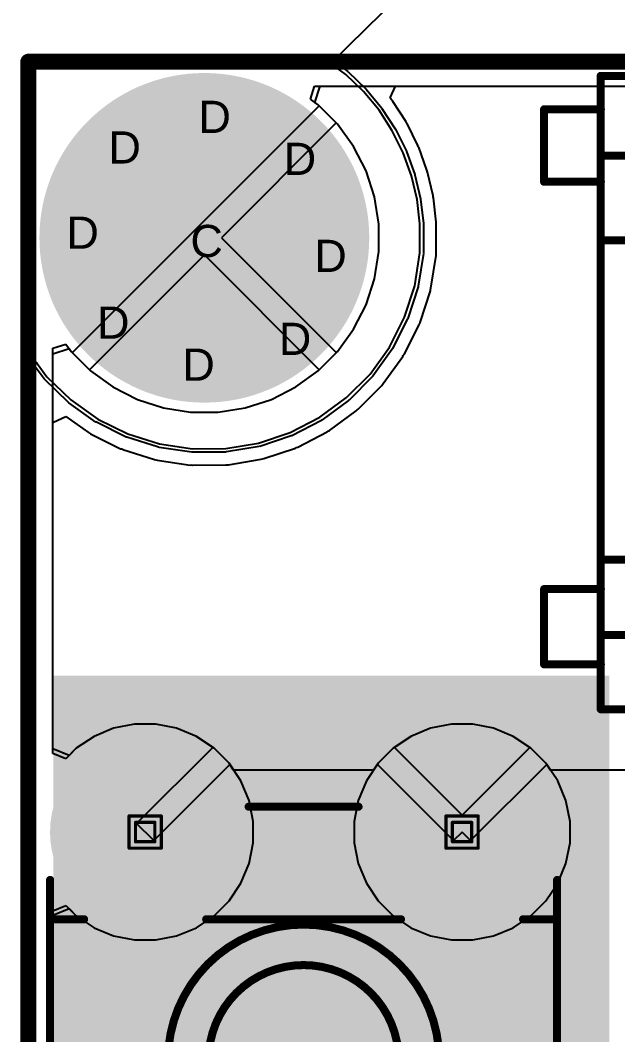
# Model space of a CAD drawing. Header units: inches. Extents: x 0 to 5401, y 0 to 5414.
# Drawn here: x -0.13 to 9.3, y 101.64 to 117.65 of the extents above; entities that cross this region are included whole.
import ezdxf

# ---------------------------------------------------------------- set-up
doc = ezdxf.new("R2010")
doc.units = ezdxf.units.IN
for name, color, linetype in [('Board Outline', 216, 'Continuous'), ('Bottom Layer', 5, 'Continuous'), ('Bottom Solder', 6, 'Continuous'), ('Drill Drawing', 1, 'Continuous'), ('Layer 1', 16, 'Continuous'), ('Layer 2', 76, 'Continuous'), ('Multi-Layer', 9, 'Continuous'), ('Pad Holes', 156, 'Continuous'), ('Top Layer', 1, 'Continuous'), ('Top Overlay', 2, 'Continuous'), ('Top Solder', 216, 'Continuous'), ('Via Holes', 16, 'Continuous')]:
    doc.layers.add(name, color=color, linetype=linetype)
doc.styles.add('Arial', font='', dxfattribs={"height": 0.2})
doc.styles.get('Arial').set_extended_font_data('Arial')

# ---------------------------------------------------------------- blocks, each defined once
blk = doc.blocks.new('T44001_181')
at = {"layer": 'Bottom Layer'}
h = blk.add_hatch(color=5, dxfattribs=at)
edge = h.paths.add_edge_path()
edge.add_arc((-2.5, 3.6), 1.45, 0, 360)
h = blk.add_hatch(color=5, dxfattribs=at)
edge = h.paths.add_edge_path()
edge.add_arc((2.5, 3.6), 1.45, 0, 360)
h = blk.add_hatch(color=5, dxfattribs=at)
edge = h.paths.add_edge_path()
edge.add_arc((-2.5, -3.6), 1.45, 0, 360)
h = blk.add_hatch(color=5, dxfattribs=at)
edge = h.paths.add_edge_path()
edge.add_arc((2.5, -3.6), 1.45, 0, 360)
at = {"layer": 'Bottom Solder'}
h = blk.add_hatch(color=6, dxfattribs=at)
edge = h.paths.add_edge_path()
edge.add_arc((-2.5, 3.6), 1.501, 0, 360)
h = blk.add_hatch(color=6, dxfattribs=at)
edge = h.paths.add_edge_path()
edge.add_arc((2.5, 3.6), 1.501, 0, 360)
h = blk.add_hatch(color=6, dxfattribs=at)
edge = h.paths.add_edge_path()
edge.add_arc((-2.5, -3.6), 1.501, 0, 360)
h = blk.add_hatch(color=6, dxfattribs=at)
edge = h.paths.add_edge_path()
edge.add_arc((2.5, -3.6), 1.501, 0, 360)
at = {"layer": 'Layer 1'}
h = blk.add_hatch(color=16, dxfattribs=at)
edge = h.paths.add_edge_path()
edge.add_arc((-2.5, 3.6), 1.45, 0, 360)
h = blk.add_hatch(color=16, dxfattribs=at)
edge = h.paths.add_edge_path()
edge.add_arc((2.5, 3.6), 1.45, 0, 360)
h = blk.add_hatch(color=16, dxfattribs=at)
edge = h.paths.add_edge_path()
edge.add_arc((-2.5, -3.6), 1.45, 0, 360)
h = blk.add_hatch(color=16, dxfattribs=at)
edge = h.paths.add_edge_path()
edge.add_arc((2.5, -3.6), 1.45, 0, 360)
at = {"layer": 'Layer 2'}
h = blk.add_hatch(color=76, dxfattribs=at)
edge = h.paths.add_edge_path()
edge.add_arc((-2.5, 3.6), 1.45, 0, 360)
h = blk.add_hatch(color=76, dxfattribs=at)
edge = h.paths.add_edge_path()
edge.add_arc((2.5, 3.6), 1.45, 0, 360)
h = blk.add_hatch(color=76, dxfattribs=at)
edge = h.paths.add_edge_path()
edge.add_arc((-2.5, -3.6), 1.45, 0, 360)
h = blk.add_hatch(color=76, dxfattribs=at)
edge = h.paths.add_edge_path()
edge.add_arc((2.5, -3.6), 1.45, 0, 360)
at = {"layer": 'Multi-Layer'}
h = blk.add_hatch(color=9, dxfattribs=at)
edge = h.paths.add_edge_path()
edge.add_arc((-2.5, 3.6), 1.45, 0, 360)
h = blk.add_hatch(color=9, dxfattribs=at)
edge = h.paths.add_edge_path()
edge.add_arc((2.5, 3.6), 1.45, 0, 360)
h = blk.add_hatch(color=9, dxfattribs=at)
edge = h.paths.add_edge_path()
edge.add_arc((-2.5, -3.6), 1.45, 0, 360)
h = blk.add_hatch(color=9, dxfattribs=at)
edge = h.paths.add_edge_path()
edge.add_arc((2.5, -3.6), 1.45, 0, 360)
at = {"layer": 'Pad Holes'}
h = blk.add_hatch(color=7, dxfattribs=at)
edge = h.paths.add_edge_path()
edge.add_arc((-2.5, 3.6), 0.95, 0, 360)
h = blk.add_hatch(color=7, dxfattribs=at)
edge = h.paths.add_edge_path()
edge.add_arc((2.5, 3.6), 0.95, 0, 360)
h = blk.add_hatch(color=7, dxfattribs=at)
edge = h.paths.add_edge_path()
edge.add_arc((-2.5, -3.6), 0.95, 0, 360)
h = blk.add_hatch(color=7, dxfattribs=at)
edge = h.paths.add_edge_path()
edge.add_arc((2.5, -3.6), 0.95, 0, 360)
at = {"layer": 'Top Layer'}
h = blk.add_hatch(color=1, dxfattribs=at)
edge = h.paths.add_edge_path()
edge.add_arc((-2.5, 3.6), 1.45, 0, 360)
h = blk.add_hatch(color=1, dxfattribs=at)
edge = h.paths.add_edge_path()
edge.add_arc((2.5, 3.6), 1.45, 0, 360)
h = blk.add_hatch(color=1, dxfattribs=at)
edge = h.paths.add_edge_path()
edge.add_arc((-2.5, -3.6), 1.45, 0, 360)
h = blk.add_hatch(color=1, dxfattribs=at)
edge = h.paths.add_edge_path()
edge.add_arc((2.5, -3.6), 1.45, 0, 360)
at = {"layer": 'Top Solder'}
h = blk.add_hatch(color=216, dxfattribs=at)
edge = h.paths.add_edge_path()
edge.add_arc((-2.5, 3.6), 1.501, 0, 360)
h = blk.add_hatch(color=216, dxfattribs=at)
edge = h.paths.add_edge_path()
edge.add_arc((2.5, 3.6), 1.501, 0, 360)
h = blk.add_hatch(color=216, dxfattribs=at)
edge = h.paths.add_edge_path()
edge.add_arc((-2.5, -3.6), 1.501, 0, 360)
h = blk.add_hatch(color=216, dxfattribs=at)
edge = h.paths.add_edge_path()
edge.add_arc((2.5, -3.6), 1.501, 0, 360)
at = {"layer": 'Top Overlay'}
for points in [[(0.867, 4, 0.127, 0.127, 0), (-0.867, 4, 0.127, 0.127, 0)], [(-4, 2.844, 0.127, 0.127, 0), (-4, -2.844, 0.127, 0.127, 0)], [(4, 2.844, 0.127, 0.127, 0), (4, -2.844, 0.127, 0.127, 0)], [(-3.461, 2.222, 0.127, 0.127, 0), (-4, 2.222, 0.127, 0.127, 0)], [(1.539, 2.222, 0.127, 0.127, 0), (-1.539, 2.222, 0.127, 0.127, 0)], [(4, 2.222, 0.127, 0.127, 0), (3.461, 2.222, 0.127, 0.127, 0)], [(-3.463, -2.223, 0.127, 0.127, 0), (-4, -2.223, 0.127, 0.127, 0)], [(1.537, -2.223, 0.127, 0.127, 0), (-1.537, -2.223, 0.127, 0.127, 0)], [(4, -2.223, 0.127, 0.127, 0), (3.463, -2.223, 0.127, 0.127, 0)], [(0.867, -4, 0.127, 0.127, 0), (-0.867, -4, 0.127, 0.127, 0)]]:
    blk.add_lwpolyline(points, format="xyseb", dxfattribs=at)
for points in [[(-0.899, 4, 0.0635, 0.0635, 1), (-0.835, 4, 0.0635, 0.0635, 1)], [(0.835, 4, 0.0635, 0.0635, 1), (0.899, 4, 0.0635, 0.0635, 1)], [(-4.032, 2.844, 0.0635, 0.0635, 1), (-3.968, 2.844, 0.0635, 0.0635, 1)], [(3.968, 2.844, 0.0635, 0.0635, 1), (4.032, 2.844, 0.0635, 0.0635, 1)], [(-4.032, 2.222, 0.0635, 0.0635, 1), (-3.968, 2.222, 0.0635, 0.0635, 1)], [(-3.492, 2.222, 0.0635, 0.0635, 1), (-3.429, 2.222, 0.0635, 0.0635, 1)], [(-1.571, 2.222, 0.0635, 0.0635, 1), (-1.508, 2.222, 0.0635, 0.0635, 1)], [(1.508, 2.222, 0.0635, 0.0635, 1), (1.571, 2.222, 0.0635, 0.0635, 1)], [(3.429, 2.222, 0.0635, 0.0635, 1), (3.492, 2.222, 0.0635, 0.0635, 1)], [(3.968, 2.222, 0.0635, 0.0635, 1), (4.032, 2.222, 0.0635, 0.0635, 1)], [(2.14, 0, 0.127, 0.127, 1), (-2.14, 0, 0.127, 0.127, 1)], [(1.5, 0, 0.127, 0.127, 1), (-1.5, 0, 0.127, 0.127, 1)], [(-2.172, 0, 0.0635, 0.0635, 1), (-2.108, 0, 0.0635, 0.0635, 1)], [(-1.532, 0, 0.0635, 0.0635, 1), (-1.468, 0, 0.0635, 0.0635, 1)], [(1.468, 0, 0.0635, 0.0635, 1), (1.532, 0, 0.0635, 0.0635, 1)], [(2.108, 0, 0.0635, 0.0635, 1), (2.172, 0, 0.0635, 0.0635, 1)], [(-4.032, -2.223, 0.0635, 0.0635, 1), (-3.968, -2.223, 0.0635, 0.0635, 1)], [(-3.495, -2.223, 0.0635, 0.0635, 1), (-3.431, -2.223, 0.0635, 0.0635, 1)], [(-1.569, -2.223, 0.0635, 0.0635, 1), (-1.505, -2.223, 0.0635, 0.0635, 1)], [(1.505, -2.223, 0.0635, 0.0635, 1), (1.569, -2.223, 0.0635, 0.0635, 1)], [(3.431, -2.223, 0.0635, 0.0635, 1), (3.495, -2.223, 0.0635, 0.0635, 1)], [(3.968, -2.223, 0.0635, 0.0635, 1), (4.032, -2.223, 0.0635, 0.0635, 1)], [(-4.032, -2.844, 0.0635, 0.0635, 1), (-3.968, -2.844, 0.0635, 0.0635, 1)], [(3.968, -2.844, 0.0635, 0.0635, 1), (4.032, -2.844, 0.0635, 0.0635, 1)], [(-0.899, -4, 0.0635, 0.0635, 1), (-0.835, -4, 0.0635, 0.0635, 1)], [(0.835, -4, 0.0635, 0.0635, 1), (0.899, -4, 0.0635, 0.0635, 1)]]:
    blk.add_lwpolyline(points, format="xyseb", close=True, dxfattribs=at)
blk = doc.blocks.new('DB128L_5_08_3P_BK_S_186')
at = {"layer": 'Top Overlay'}
for points in [[(7.327, 5.154, 0.127, 0.127, 0), (-7.733, 5.154, 0.127, 0.127, 0)], [(7.327, 5.154, 0.127, 0.127, 0), (7.327, -4.846, 0.127, 0.127, 0)], [(8.22, 4.446, 0.127, 0.127, 0), (7.325, 4.446, 0.127, 0.127, 0)], [(8.22, 4.446, 0.127, 0.127, 0), (8.22, 3.257, 0.127, 0.127, 0)], [(7.327, 3.983, 0.127, 0.127, 0), (-7.733, 3.983, 0.127, 0.127, 0)], [(8.22, 3.257, 0.127, 0.127, 0), (7.325, 3.257, 0.127, 0.127, 0)], [(7.327, 2.794, 0.127, 0.127, 0), (-7.733, 2.794, 0.127, 0.127, 0)], [(7.327, -2.249, 0.127, 0.127, 0), (-7.699, -2.249, 0.127, 0.127, 0)], [(8.22, -3.174, 0.127, 0.127, 0), (7.325, -3.174, 0.127, 0.127, 0)], [(8.22, -3.174, 0.127, 0.127, 0), (8.22, -4.318, 0.127, 0.127, 0)], [(7.274, -3.584, 0.127, 0.127, 0), (-7.656, -3.584, 0.127, 0.127, 0)], [(8.22, -4.318, 0.127, 0.127, 0), (7.325, -4.318, 0.127, 0.127, 0)], [(7.297, -4.846, 0.127, 0.127, 0), (-7.703, -4.846, 0.127, 0.127, 0)]]:
    blk.add_lwpolyline(points, format="xyseb", dxfattribs=at)
for points in [[(7.295, 5.154, 0.0635, 0.0635, 1), (7.359, 5.154, 0.0635, 0.0635, 1)], [(7.295, 5.154, 0.0635, 0.0635, 1), (7.359, 5.154, 0.0635, 0.0635, 1)], [(7.293, 4.446, 0.0635, 0.0635, 1), (7.357, 4.446, 0.0635, 0.0635, 1)], [(8.188, 4.446, 0.0635, 0.0635, 1), (8.252, 4.446, 0.0635, 0.0635, 1)], [(8.188, 4.446, 0.0635, 0.0635, 1), (8.252, 4.446, 0.0635, 0.0635, 1)], [(7.295, 3.983, 0.0635, 0.0635, 1), (7.359, 3.983, 0.0635, 0.0635, 1)], [(7.293, 3.257, 0.0635, 0.0635, 1), (7.357, 3.257, 0.0635, 0.0635, 1)], [(8.188, 3.257, 0.0635, 0.0635, 1), (8.252, 3.257, 0.0635, 0.0635, 1)], [(8.188, 3.257, 0.0635, 0.0635, 1), (8.252, 3.257, 0.0635, 0.0635, 1)], [(7.295, 2.794, 0.0635, 0.0635, 1), (7.359, 2.794, 0.0635, 0.0635, 1)], [(7.295, -2.249, 0.0635, 0.0635, 1), (7.359, -2.249, 0.0635, 0.0635, 1)], [(7.293, -3.174, 0.0635, 0.0635, 1), (7.357, -3.174, 0.0635, 0.0635, 1)], [(8.188, -3.174, 0.0635, 0.0635, 1), (8.252, -3.174, 0.0635, 0.0635, 1)], [(8.188, -3.174, 0.0635, 0.0635, 1), (8.252, -3.174, 0.0635, 0.0635, 1)], [(7.242, -3.584, 0.0635, 0.0635, 1), (7.306, -3.584, 0.0635, 0.0635, 1)], [(7.293, -4.318, 0.0635, 0.0635, 1), (7.357, -4.318, 0.0635, 0.0635, 1)], [(8.188, -4.318, 0.0635, 0.0635, 1), (8.252, -4.318, 0.0635, 0.0635, 1)], [(8.188, -4.318, 0.0635, 0.0635, 1), (8.252, -4.318, 0.0635, 0.0635, 1)], [(7.265, -4.846, 0.0635, 0.0635, 1), (7.329, -4.846, 0.0635, 0.0635, 1)], [(7.295, -4.846, 0.0635, 0.0635, 1), (7.359, -4.846, 0.0635, 0.0635, 1)]]:
    blk.add_lwpolyline(points, format="xyseb", close=True, dxfattribs=at)

msp = doc.modelspace()

# ---------------------------------------------------------------- hatches: boundary and pattern name
at = {"layer": 'Bottom Layer'}
h = msp.add_hatch(color=5, dxfattribs=at)
edge = h.paths.add_edge_path()
edge.add_arc((2.777, 114.22), 2.5, 0, 360)
h = msp.add_hatch(color=5, dxfattribs=at)
edge = h.paths.add_edge_path()
edge.add_arc((2.904, 116.18), 0.3, 0, 360)
h = msp.add_hatch(color=5, dxfattribs=at)
edge = h.paths.add_edge_path()
edge.add_arc((1.484, 115.697), 0.3, 0, 360)
h = msp.add_hatch(color=5, dxfattribs=at)
edge = h.paths.add_edge_path()
edge.add_arc((4.25, 115.518), 0.3, 0, 360)
h = msp.add_hatch(color=5, dxfattribs=at)
edge = h.paths.add_edge_path()
edge.add_arc((0.821, 114.352), 0.3, 0, 360)
h = msp.add_hatch(color=5, dxfattribs=at)
edge = h.paths.add_edge_path()
edge.add_arc((4.732, 113.986), 0.3, 0, 360)
h = msp.add_hatch(color=5, dxfattribs=at)
edge = h.paths.add_edge_path()
edge.add_arc((1.304, 112.931), 0.3, 0, 360)
h = msp.add_hatch(color=5, dxfattribs=at)
edge = h.paths.add_edge_path()
edge.add_arc((4.172, 112.676), 0.3, 0, 360)
h = msp.add_hatch(color=5, dxfattribs=at)
edge = h.paths.add_edge_path()
edge.add_arc((2.65, 112.269), 0.3, 0, 360)
at = {"layer": 'Bottom Solder'}
h = msp.add_hatch(color=6, dxfattribs=at)
edge = h.paths.add_edge_path()
edge.add_arc((2.777, 114.22), 2.602, 0, 360)
h = msp.add_hatch(color=6, dxfattribs=at)
edge = h.paths.add_edge_path()
edge.add_arc((2.904, 116.18), 0.402, 0, 360)
h = msp.add_hatch(color=6, dxfattribs=at)
edge = h.paths.add_edge_path()
edge.add_arc((1.484, 115.697), 0.402, 0, 360)
h = msp.add_hatch(color=6, dxfattribs=at)
edge = h.paths.add_edge_path()
edge.add_arc((4.25, 115.518), 0.402, 0, 360)
h = msp.add_hatch(color=6, dxfattribs=at)
edge = h.paths.add_edge_path()
edge.add_arc((0.821, 114.352), 0.402, 0, 360)
h = msp.add_hatch(color=6, dxfattribs=at)
edge = h.paths.add_edge_path()
edge.add_arc((4.732, 113.986), 0.402, 0, 360)
h = msp.add_hatch(color=6, dxfattribs=at)
edge = h.paths.add_edge_path()
edge.add_arc((1.304, 112.931), 0.402, 0, 360)
h = msp.add_hatch(color=6, dxfattribs=at)
edge = h.paths.add_edge_path()
edge.add_arc((4.172, 112.676), 0.402, 0, 360)
h = msp.add_hatch(color=6, dxfattribs=at)
edge = h.paths.add_edge_path()
edge.add_arc((2.65, 112.269), 0.402, 0, 360)
at = {"layer": 'Layer 1'}
h = msp.add_hatch(color=16, dxfattribs=at)
edge = h.paths.add_edge_path()
edge.add_arc((2.777, 114.22), 2.5, 0, 360)
h = msp.add_hatch(color=16, dxfattribs=at)
edge = h.paths.add_edge_path()
edge.add_arc((2.904, 116.18), 0.3, 0, 360)
h = msp.add_hatch(color=16, dxfattribs=at)
edge = h.paths.add_edge_path()
edge.add_arc((1.484, 115.697), 0.3, 0, 360)
h = msp.add_hatch(color=16, dxfattribs=at)
edge = h.paths.add_edge_path()
edge.add_arc((4.25, 115.518), 0.3, 0, 360)
h = msp.add_hatch(color=16, dxfattribs=at)
edge = h.paths.add_edge_path()
edge.add_arc((0.821, 114.352), 0.3, 0, 360)
h = msp.add_hatch(color=16, dxfattribs=at)
edge = h.paths.add_edge_path()
edge.add_arc((4.732, 113.986), 0.3, 0, 360)
h = msp.add_hatch(color=16, dxfattribs=at)
edge = h.paths.add_edge_path()
edge.add_arc((1.304, 112.931), 0.3, 0, 360)
h = msp.add_hatch(color=16, dxfattribs=at)
edge = h.paths.add_edge_path()
edge.add_arc((4.172, 112.676), 0.3, 0, 360)
h = msp.add_hatch(color=16, dxfattribs=at)
edge = h.paths.add_edge_path()
edge.add_arc((2.65, 112.269), 0.3, 0, 360)
msp.add_hatch(color=16, dxfattribs=at).paths.add_polyline_path([(0.393, 95.497), (9.169, 95.497), (9.169, 107.308), (0.393, 107.308)])
at = {"layer": 'Layer 2'}
h = msp.add_hatch(color=76, dxfattribs=at)
edge = h.paths.add_edge_path()
edge.add_arc((2.777, 114.22), 2.5, 0, 360)
h = msp.add_hatch(color=76, dxfattribs=at)
edge = h.paths.add_edge_path()
edge.add_arc((2.904, 116.18), 0.3, 0, 360)
h = msp.add_hatch(color=76, dxfattribs=at)
edge = h.paths.add_edge_path()
edge.add_arc((1.484, 115.697), 0.3, 0, 360)
h = msp.add_hatch(color=76, dxfattribs=at)
edge = h.paths.add_edge_path()
edge.add_arc((4.25, 115.518), 0.3, 0, 360)
h = msp.add_hatch(color=76, dxfattribs=at)
edge = h.paths.add_edge_path()
edge.add_arc((0.821, 114.352), 0.3, 0, 360)
h = msp.add_hatch(color=76, dxfattribs=at)
edge = h.paths.add_edge_path()
edge.add_arc((4.732, 113.986), 0.3, 0, 360)
h = msp.add_hatch(color=76, dxfattribs=at)
edge = h.paths.add_edge_path()
edge.add_arc((1.304, 112.931), 0.3, 0, 360)
h = msp.add_hatch(color=76, dxfattribs=at)
edge = h.paths.add_edge_path()
edge.add_arc((4.172, 112.676), 0.3, 0, 360)
h = msp.add_hatch(color=76, dxfattribs=at)
edge = h.paths.add_edge_path()
edge.add_arc((2.65, 112.269), 0.3, 0, 360)
at = {"layer": 'Multi-Layer'}
h = msp.add_hatch(color=9, dxfattribs=at)
edge = h.paths.add_edge_path()
edge.add_arc((2.777, 114.22), 2.5, 0, 360)
at = {"layer": 'Pad Holes'}
h = msp.add_hatch(color=7, dxfattribs=at)
edge = h.paths.add_edge_path()
edge.add_arc((2.777, 114.22), 1.55, 0, 360)
at = {"layer": 'Top Layer'}
h = msp.add_hatch(color=1, dxfattribs=at)
edge = h.paths.add_edge_path()
edge.add_arc((2.777, 114.22), 2.5, 0, 360)
h = msp.add_hatch(color=1, dxfattribs=at)
edge = h.paths.add_edge_path()
edge.add_arc((2.904, 116.18), 0.3, 0, 360)
h = msp.add_hatch(color=1, dxfattribs=at)
edge = h.paths.add_edge_path()
edge.add_arc((1.484, 115.697), 0.3, 0, 360)
h = msp.add_hatch(color=1, dxfattribs=at)
edge = h.paths.add_edge_path()
edge.add_arc((4.25, 115.518), 0.3, 0, 360)
h = msp.add_hatch(color=1, dxfattribs=at)
edge = h.paths.add_edge_path()
edge.add_arc((0.821, 114.352), 0.3, 0, 360)
h = msp.add_hatch(color=1, dxfattribs=at)
edge = h.paths.add_edge_path()
edge.add_arc((4.732, 113.986), 0.3, 0, 360)
h = msp.add_hatch(color=1, dxfattribs=at)
edge = h.paths.add_edge_path()
edge.add_arc((1.304, 112.931), 0.3, 0, 360)
h = msp.add_hatch(color=1, dxfattribs=at)
edge = h.paths.add_edge_path()
edge.add_arc((4.172, 112.676), 0.3, 0, 360)
h = msp.add_hatch(color=1, dxfattribs=at)
edge = h.paths.add_edge_path()
edge.add_arc((2.65, 112.269), 0.3, 0, 360)
at = {"layer": 'Top Solder'}
h = msp.add_hatch(color=216, dxfattribs=at)
edge = h.paths.add_edge_path()
edge.add_arc((2.777, 114.22), 2.602, 0, 360)
h = msp.add_hatch(color=216, dxfattribs=at)
edge = h.paths.add_edge_path()
edge.add_arc((2.904, 116.18), 0.402, 0, 360)
h = msp.add_hatch(color=216, dxfattribs=at)
edge = h.paths.add_edge_path()
edge.add_arc((1.484, 115.697), 0.402, 0, 360)
h = msp.add_hatch(color=216, dxfattribs=at)
edge = h.paths.add_edge_path()
edge.add_arc((4.25, 115.518), 0.402, 0, 360)
h = msp.add_hatch(color=216, dxfattribs=at)
edge = h.paths.add_edge_path()
edge.add_arc((0.821, 114.352), 0.402, 0, 360)
h = msp.add_hatch(color=216, dxfattribs=at)
edge = h.paths.add_edge_path()
edge.add_arc((4.732, 113.986), 0.402, 0, 360)
h = msp.add_hatch(color=216, dxfattribs=at)
edge = h.paths.add_edge_path()
edge.add_arc((1.304, 112.931), 0.402, 0, 360)
h = msp.add_hatch(color=216, dxfattribs=at)
edge = h.paths.add_edge_path()
edge.add_arc((4.172, 112.676), 0.402, 0, 360)
h = msp.add_hatch(color=216, dxfattribs=at)
edge = h.paths.add_edge_path()
edge.add_arc((2.65, 112.269), 0.402, 0, 360)
at = {"layer": 'Via Holes'}
h = msp.add_hatch(color=7, dxfattribs=at)
edge = h.paths.add_edge_path()
edge.add_arc((2.904, 116.18), 0.15, 0, 360)
h = msp.add_hatch(color=7, dxfattribs=at)
edge = h.paths.add_edge_path()
edge.add_arc((1.484, 115.697), 0.15, 0, 360)
h = msp.add_hatch(color=7, dxfattribs=at)
edge = h.paths.add_edge_path()
edge.add_arc((4.25, 115.518), 0.15, 0, 360)
h = msp.add_hatch(color=7, dxfattribs=at)
edge = h.paths.add_edge_path()
edge.add_arc((0.821, 114.352), 0.15, 0, 360)
h = msp.add_hatch(color=7, dxfattribs=at)
edge = h.paths.add_edge_path()
edge.add_arc((4.732, 113.986), 0.15, 0, 360)
h = msp.add_hatch(color=7, dxfattribs=at)
edge = h.paths.add_edge_path()
edge.add_arc((1.304, 112.931), 0.15, 0, 360)
h = msp.add_hatch(color=7, dxfattribs=at)
edge = h.paths.add_edge_path()
edge.add_arc((4.172, 112.676), 0.15, 0, 360)
h = msp.add_hatch(color=7, dxfattribs=at)
edge = h.paths.add_edge_path()
edge.add_arc((2.65, 112.269), 0.15, 0, 360)

# ---------------------------------------------------------------- linework, layer by layer
at = {"layer": 'Board Outline'}
for points in [[(0, 117, 0.254, 0.254, 0), (150, 117, 0.254, 0.254, 0)], [(0, 0, 0.254, 0.254, 0), (0, 117, 0.254, 0.254, 0)]]:
    msp.add_lwpolyline(points, format="xyseb", dxfattribs=at)
msp.add_lwpolyline([(-0.063, 117, 0.127, 0.127, 1), (0.064, 117, 0.127, 0.127, 1)], format="xyseb", close=True, dxfattribs=at)
msp.add_lwpolyline([(-0.063, 117, 0.127, 0.127, 1), (0.064, 117, 0.127, 0.127, 1)], format="xyseb", close=True, dxfattribs=at)
at = {"layer": 'Bottom Layer'}
for p, q in [((4.451, 116.408), (4.517, 116.612)), ((4.517, 116.612), (94.856, 116.612)), ((4.571, 116.321), (4.451, 116.408)), ((4.878, 116.014), (4.571, 116.321)), ((5.132, 115.664), (4.878, 116.014)), ((5.329, 115.278), (5.132, 115.664)), ((5.463, 114.865), (5.329, 115.278)), ((5.531, 114.437), (5.463, 114.865)), ((5.531, 114.004), (5.531, 114.437)), ((5.463, 113.575), (5.531, 114.004)), ((5.329, 113.163), (5.463, 113.575)), ((5.132, 112.777), (5.329, 113.163)), ((4.878, 112.426), (5.132, 112.777)), ((0.388, 112.477), (0.592, 112.543)), ((0.388, 106.08), (0.388, 112.477)), ((0.592, 112.543), (0.676, 112.426)), ((0.676, 112.426), (0.983, 112.12)), ((4.571, 112.12), (4.878, 112.426)), ((0.983, 112.12), (1.334, 111.865)), ((4.22, 111.865), (4.571, 112.12)), ((1.334, 111.865), (1.72, 111.668)), ((3.834, 111.668), (4.22, 111.865)), ((1.72, 111.668), (2.132, 111.534)), ((3.422, 111.534), (3.834, 111.668)), ((2.132, 111.534), (2.56, 111.466)), ((2.994, 111.466), (3.422, 111.534)), ((2.56, 111.466), (2.994, 111.466)), ((1.676, 106.542), (1.346, 106.476)), ((2.011, 106.542), (1.676, 106.542)), ((2.34, 106.476), (2.011, 106.542)), ((6.676, 106.542), (6.346, 106.476)), ((7.011, 106.542), (6.676, 106.542)), ((7.34, 106.476), (7.011, 106.542)), ((1.036, 106.348), (0.757, 106.161)), ((1.346, 106.476), (1.036, 106.348)), ((2.651, 106.348), (2.34, 106.476)), ((2.93, 106.161), (2.651, 106.348)), ((6.036, 106.348), (5.757, 106.161)), ((6.346, 106.476), (6.036, 106.348)), ((7.651, 106.348), (7.34, 106.476)), ((7.93, 106.161), (7.651, 106.348)), ((0.592, 105.996), (0.388, 106.08)), ((0.757, 106.161), (0.592, 105.996)), ((3.167, 105.924), (2.93, 106.161)), ((5.757, 106.161), (5.52, 105.924)), ((8.167, 105.924), (7.93, 106.161)), ((3.353, 105.645), (3.167, 105.924)), ((5.52, 105.924), (5.333, 105.645)), ((8.353, 105.645), (8.167, 105.924)), ((3.482, 105.335), (3.353, 105.645)), ((5.333, 105.645), (5.205, 105.335)), ((8.482, 105.335), (8.353, 105.645)), ((3.547, 105.006), (3.482, 105.335)), ((5.205, 105.335), (5.139, 105.006)), ((8.547, 105.006), (8.482, 105.335)), ((3.547, 104.67), (3.547, 105.006)), ((5.139, 105.006), (5.139, 104.67)), ((8.547, 104.67), (8.547, 105.006)), ((3.482, 104.341), (3.547, 104.67)), ((5.139, 104.67), (5.205, 104.341)), ((8.482, 104.341), (8.547, 104.67)), ((3.353, 104.031), (3.482, 104.341)), ((5.205, 104.341), (5.333, 104.031)), ((8.353, 104.031), (8.482, 104.341)), ((3.167, 103.752), (3.353, 104.031)), ((5.333, 104.031), (5.52, 103.752)), ((8.167, 103.752), (8.353, 104.031)), ((0.388, 103.596), (0.592, 103.68)), ((0.592, 103.68), (0.757, 103.514)), ((2.93, 103.514), (3.167, 103.752)), ((5.52, 103.752), (5.757, 103.514)), ((7.93, 103.514), (8.167, 103.752)), ((0.388, 98.88), (0.388, 103.596)), ((0.757, 103.514), (1.036, 103.328)), ((2.651, 103.328), (2.93, 103.514)), ((5.757, 103.514), (6.036, 103.328)), ((7.651, 103.328), (7.93, 103.514)), ((1.036, 103.328), (1.346, 103.199)), ((2.34, 103.199), (2.651, 103.328)), ((6.036, 103.328), (6.346, 103.199)), ((7.34, 103.199), (7.651, 103.328)), ((1.346, 103.199), (1.676, 103.134)), ((2.011, 103.134), (2.34, 103.199)), ((6.346, 103.199), (6.676, 103.134)), ((7.011, 103.134), (7.34, 103.199)), ((1.676, 103.134), (2.011, 103.134)), ((6.676, 103.134), (7.011, 103.134))]:
    msp.add_line(p, q, dxfattribs=at)
at = {"layer": 'Drill Drawing'}
for points in [[(1.589, 105.092, 0.0508, 0.0508, 0), (2.097, 105.092, 0.0508, 0.0508, 0)], [(1.589, 104.584, 0.0508, 0.0508, 0), (1.589, 105.092, 0.0508, 0.0508, 0)], [(2.097, 104.584, 0.0508, 0.0508, 0), (2.097, 105.092, 0.0508, 0.0508, 0)], [(6.589, 105.092, 0.0508, 0.0508, 0), (7.097, 105.092, 0.0508, 0.0508, 0)], [(6.589, 104.584, 0.0508, 0.0508, 0), (6.589, 105.092, 0.0508, 0.0508, 0)], [(7.097, 104.584, 0.0508, 0.0508, 0), (7.097, 105.092, 0.0508, 0.0508, 0)], [(1.691, 104.99, 0.0508, 0.0508, 0), (1.996, 104.99, 0.0508, 0.0508, 0)], [(1.691, 104.685, 0.0508, 0.0508, 0), (1.691, 104.99, 0.0508, 0.0508, 0)], [(1.996, 104.685, 0.0508, 0.0508, 0), (1.996, 104.99, 0.0508, 0.0508, 0)], [(6.691, 104.99, 0.0508, 0.0508, 0), (6.996, 104.99, 0.0508, 0.0508, 0)], [(6.691, 104.685, 0.0508, 0.0508, 0), (6.691, 104.99, 0.0508, 0.0508, 0)], [(6.996, 104.685, 0.0508, 0.0508, 0), (6.996, 104.99, 0.0508, 0.0508, 0)], [(1.589, 104.584, 0.0508, 0.0508, 0), (2.097, 104.584, 0.0508, 0.0508, 0)], [(1.691, 104.685, 0.0508, 0.0508, 0), (1.996, 104.685, 0.0508, 0.0508, 0)], [(6.589, 104.584, 0.0508, 0.0508, 0), (7.097, 104.584, 0.0508, 0.0508, 0)], [(6.691, 104.685, 0.0508, 0.0508, 0), (6.996, 104.685, 0.0508, 0.0508, 0)]]:
    msp.add_lwpolyline(points, format="xyseb", dxfattribs=at)
for points in [[(1.577, 105.092, 0.0254, 0.0254, 1), (1.602, 105.092, 0.0254, 0.0254, 1)], [(1.577, 105.092, 0.0254, 0.0254, 1), (1.602, 105.092, 0.0254, 0.0254, 1)], [(2.085, 105.092, 0.0254, 0.0254, 1), (2.11, 105.092, 0.0254, 0.0254, 1)], [(2.085, 105.092, 0.0254, 0.0254, 1), (2.11, 105.092, 0.0254, 0.0254, 1)], [(6.577, 105.092, 0.0254, 0.0254, 1), (6.602, 105.092, 0.0254, 0.0254, 1)], [(6.577, 105.092, 0.0254, 0.0254, 1), (6.602, 105.092, 0.0254, 0.0254, 1)], [(7.085, 105.092, 0.0254, 0.0254, 1), (7.11, 105.092, 0.0254, 0.0254, 1)], [(7.085, 105.092, 0.0254, 0.0254, 1), (7.11, 105.092, 0.0254, 0.0254, 1)], [(1.678, 104.99, 0.0254, 0.0254, 1), (1.704, 104.99, 0.0254, 0.0254, 1)], [(1.678, 104.99, 0.0254, 0.0254, 1), (1.704, 104.99, 0.0254, 0.0254, 1)], [(1.983, 104.99, 0.0254, 0.0254, 1), (2.009, 104.99, 0.0254, 0.0254, 1)], [(1.983, 104.99, 0.0254, 0.0254, 1), (2.009, 104.99, 0.0254, 0.0254, 1)], [(6.678, 104.99, 0.0254, 0.0254, 1), (6.704, 104.99, 0.0254, 0.0254, 1)], [(6.678, 104.99, 0.0254, 0.0254, 1), (6.704, 104.99, 0.0254, 0.0254, 1)], [(6.983, 104.99, 0.0254, 0.0254, 1), (7.009, 104.99, 0.0254, 0.0254, 1)], [(6.983, 104.99, 0.0254, 0.0254, 1), (7.009, 104.99, 0.0254, 0.0254, 1)], [(1.577, 104.584, 0.0254, 0.0254, 1), (1.602, 104.584, 0.0254, 0.0254, 1)], [(1.577, 104.584, 0.0254, 0.0254, 1), (1.602, 104.584, 0.0254, 0.0254, 1)], [(1.678, 104.685, 0.0254, 0.0254, 1), (1.704, 104.685, 0.0254, 0.0254, 1)], [(1.678, 104.685, 0.0254, 0.0254, 1), (1.704, 104.685, 0.0254, 0.0254, 1)], [(1.983, 104.685, 0.0254, 0.0254, 1), (2.009, 104.685, 0.0254, 0.0254, 1)], [(1.983, 104.685, 0.0254, 0.0254, 1), (2.009, 104.685, 0.0254, 0.0254, 1)], [(2.085, 104.584, 0.0254, 0.0254, 1), (2.11, 104.584, 0.0254, 0.0254, 1)], [(2.085, 104.584, 0.0254, 0.0254, 1), (2.11, 104.584, 0.0254, 0.0254, 1)], [(6.577, 104.584, 0.0254, 0.0254, 1), (6.602, 104.584, 0.0254, 0.0254, 1)], [(6.577, 104.584, 0.0254, 0.0254, 1), (6.602, 104.584, 0.0254, 0.0254, 1)], [(6.678, 104.685, 0.0254, 0.0254, 1), (6.704, 104.685, 0.0254, 0.0254, 1)], [(6.678, 104.685, 0.0254, 0.0254, 1), (6.704, 104.685, 0.0254, 0.0254, 1)], [(6.983, 104.685, 0.0254, 0.0254, 1), (7.009, 104.685, 0.0254, 0.0254, 1)], [(6.983, 104.685, 0.0254, 0.0254, 1), (7.009, 104.685, 0.0254, 0.0254, 1)], [(7.085, 104.584, 0.0254, 0.0254, 1), (7.11, 104.584, 0.0254, 0.0254, 1)], [(7.085, 104.584, 0.0254, 0.0254, 1), (7.11, 104.584, 0.0254, 0.0254, 1)]]:
    msp.add_lwpolyline(points, format="xyseb", close=True, dxfattribs=at)
at = {"layer": 'Layer 1'}
for p, q in [((4.521, 116.358), (4.603, 116.612)), ((4.603, 116.612), (145.397, 116.612)), ((2.642, 114.355), (4.59, 116.302)), ((4.571, 116.321), (4.521, 116.358)), ((4.59, 116.302), (4.571, 116.321)), ((4.859, 116.033), (3.046, 114.22)), ((4.878, 116.014), (4.859, 116.033)), ((5.132, 115.664), (4.878, 116.014)), ((5.329, 115.278), (5.132, 115.664)), ((5.463, 114.865), (5.329, 115.278)), ((5.531, 114.437), (5.463, 114.865)), ((5.531, 114.004), (5.531, 114.437)), ((0.695, 112.408), (2.642, 114.355)), ((3.046, 114.22), (4.859, 112.408)), ((2.777, 113.951), (0.964, 112.138)), ((4.59, 112.138), (2.777, 113.951)), ((5.463, 113.575), (5.531, 114.004)), ((5.329, 113.163), (5.463, 113.575)), ((5.132, 112.777), (5.329, 113.163)), ((4.878, 112.426), (5.132, 112.777)), ((0.388, 112.39), (0.642, 112.473)), ((0.642, 112.473), (0.676, 112.426)), ((0.388, 106.152), (0.388, 112.39)), ((0.676, 112.426), (0.695, 112.408)), ((4.859, 112.408), (4.878, 112.426)), ((0.964, 112.138), (0.983, 112.12)), ((0.983, 112.12), (1.334, 111.865)), ((4.22, 111.865), (4.571, 112.12)), ((4.571, 112.12), (4.59, 112.138)), ((1.334, 111.865), (1.72, 111.668)), ((3.834, 111.668), (4.22, 111.865)), ((1.72, 111.668), (2.132, 111.534)), ((3.422, 111.534), (3.834, 111.668)), ((2.132, 111.534), (2.56, 111.466)), ((2.994, 111.466), (3.422, 111.534)), ((2.56, 111.466), (2.994, 111.466)), ((1.676, 106.542), (1.346, 106.476)), ((2.011, 106.542), (1.676, 106.542)), ((2.34, 106.476), (2.011, 106.542)), ((6.676, 106.542), (6.346, 106.476)), ((7.011, 106.542), (6.676, 106.542)), ((7.34, 106.476), (7.011, 106.542)), ((1.036, 106.348), (0.757, 106.161)), ((1.346, 106.476), (1.036, 106.348)), ((2.651, 106.348), (2.34, 106.476)), ((2.91, 106.174), (2.651, 106.348)), ((6.036, 106.348), (5.776, 106.174)), ((6.346, 106.476), (6.036, 106.348)), ((7.651, 106.348), (7.34, 106.476)), ((7.91, 106.174), (7.651, 106.348)), ((0.642, 106.047), (0.388, 106.152)), ((0.757, 106.161), (0.642, 106.047)), ((1.709, 104.973), (2.91, 106.174)), ((5.776, 106.174), (6.843, 105.107)), ((6.843, 105.107), (7.91, 106.174)), ((3.18, 105.905), (1.978, 104.703)), ((3.239, 105.816), (3.18, 105.905)), ((5.507, 105.905), (5.448, 105.816)), ((6.709, 104.703), (5.507, 105.905)), ((8.18, 105.905), (6.978, 104.703)), ((8.239, 105.816), (8.18, 105.905)), ((5.448, 105.816), (3.239, 105.816)), ((92.939, 105.816), (8.239, 105.816)), ((1.978, 104.703), (1.709, 104.973)), ((6.843, 104.838), (6.709, 104.703)), ((6.978, 104.703), (6.843, 104.838))]:
    msp.add_line(p, q, dxfattribs=at)
at = {"layer": 'Layer 2'}
for p, q in [((4.521, 116.358), (4.603, 116.612)), ((4.603, 116.612), (94.856, 116.612)), ((4.571, 116.321), (4.521, 116.358)), ((4.878, 116.014), (4.571, 116.321)), ((5.132, 115.664), (4.878, 116.014)), ((5.329, 115.278), (5.132, 115.664)), ((5.463, 114.865), (5.329, 115.278)), ((5.531, 114.437), (5.463, 114.865)), ((5.531, 114.004), (5.531, 114.437)), ((5.463, 113.575), (5.531, 114.004)), ((5.329, 113.163), (5.463, 113.575)), ((5.132, 112.777), (5.329, 113.163)), ((4.878, 112.426), (5.132, 112.777)), ((0.388, 112.39), (0.642, 112.473)), ((0.642, 112.473), (0.676, 112.426)), ((0.388, 106.152), (0.388, 112.39)), ((0.676, 112.426), (0.983, 112.12)), ((4.571, 112.12), (4.878, 112.426)), ((0.983, 112.12), (1.334, 111.865)), ((4.22, 111.865), (4.571, 112.12)), ((1.334, 111.865), (1.72, 111.668)), ((3.834, 111.668), (4.22, 111.865)), ((1.72, 111.668), (2.132, 111.534)), ((3.422, 111.534), (3.834, 111.668)), ((2.132, 111.534), (2.56, 111.466)), ((2.994, 111.466), (3.422, 111.534)), ((2.56, 111.466), (2.994, 111.466)), ((1.676, 106.542), (1.346, 106.476)), ((2.011, 106.542), (1.676, 106.542)), ((2.34, 106.476), (2.011, 106.542)), ((6.676, 106.542), (6.346, 106.476)), ((7.011, 106.542), (6.676, 106.542)), ((7.34, 106.476), (7.011, 106.542)), ((1.036, 106.348), (0.757, 106.161)), ((1.346, 106.476), (1.036, 106.348)), ((2.651, 106.348), (2.34, 106.476)), ((2.93, 106.161), (2.651, 106.348)), ((6.036, 106.348), (5.757, 106.161)), ((6.346, 106.476), (6.036, 106.348)), ((7.651, 106.348), (7.34, 106.476)), ((7.93, 106.161), (7.651, 106.348)), ((0.642, 106.047), (0.388, 106.152)), ((0.757, 106.161), (0.642, 106.047)), ((3.167, 105.924), (2.93, 106.161)), ((5.757, 106.161), (5.52, 105.924)), ((8.167, 105.924), (7.93, 106.161)), ((3.353, 105.645), (3.167, 105.924)), ((5.52, 105.924), (5.333, 105.645)), ((8.353, 105.645), (8.167, 105.924)), ((3.482, 105.335), (3.353, 105.645)), ((5.333, 105.645), (5.205, 105.335)), ((8.482, 105.335), (8.353, 105.645)), ((3.547, 105.006), (3.482, 105.335)), ((5.205, 105.335), (5.139, 105.006)), ((8.547, 105.006), (8.482, 105.335)), ((3.547, 104.67), (3.547, 105.006)), ((5.139, 105.006), (5.139, 104.67)), ((8.547, 104.67), (8.547, 105.006)), ((3.482, 104.341), (3.547, 104.67)), ((5.139, 104.67), (5.205, 104.341)), ((8.482, 104.341), (8.547, 104.67)), ((3.353, 104.031), (3.482, 104.341)), ((5.205, 104.341), (5.333, 104.031)), ((8.353, 104.031), (8.482, 104.341)), ((3.167, 103.752), (3.353, 104.031)), ((5.333, 104.031), (5.52, 103.752)), ((8.167, 103.752), (8.353, 104.031)), ((0.388, 103.524), (0.642, 103.629)), ((0.642, 103.629), (0.757, 103.514)), ((2.93, 103.514), (3.167, 103.752)), ((5.52, 103.752), (5.757, 103.514)), ((7.93, 103.514), (8.167, 103.752)), ((0.388, 98.952), (0.388, 103.524)), ((0.757, 103.514), (1.036, 103.328)), ((2.651, 103.328), (2.93, 103.514)), ((5.757, 103.514), (6.036, 103.328)), ((7.651, 103.328), (7.93, 103.514)), ((1.036, 103.328), (1.346, 103.199)), ((2.34, 103.199), (2.651, 103.328)), ((6.036, 103.328), (6.346, 103.199)), ((7.34, 103.199), (7.651, 103.328)), ((1.346, 103.199), (1.676, 103.134)), ((2.011, 103.134), (2.34, 103.199)), ((6.346, 103.199), (6.676, 103.134)), ((7.011, 103.134), (7.34, 103.199)), ((1.676, 103.134), (2.011, 103.134)), ((6.676, 103.134), (7.011, 103.134))]:
    msp.add_line(p, q, dxfattribs=at)
at = {"layer": 'Top Layer'}
for p, q in [((0.055, 116.943), (0.055, 115.677)), ((4.776, 116.943), (0.055, 116.943)), ((4.787, 116.943), (4.776, 116.943)), ((4.776, 116.943), (4.776, 116.943)), ((4.807, 116.939), (4.787, 116.943)), ((4.827, 116.933), (4.807, 116.939)), ((4.845, 116.923), (4.827, 116.933)), ((4.854, 116.917), (4.845, 116.923)), ((5.007, 116.8), (4.854, 116.917)), ((5.286, 116.532), (5.007, 116.8)), ((5.708, 116.428), (5.795, 116.612)), ((5.795, 116.612), (94.847, 116.612)), ((5.533, 116.234), (5.286, 116.532)), ((5.732, 116.399), (5.708, 116.428)), ((5.739, 116.386), (5.732, 116.399)), ((5.75, 116.375), (5.739, 116.386)), ((5.96, 116.051), (5.75, 116.375)), ((5.743, 115.91), (5.533, 116.234)), ((5.966, 116.037), (5.96, 116.051)), ((5.975, 116.025), (5.966, 116.037)), ((6.147, 115.678), (5.975, 116.025)), ((5.915, 115.563), (5.743, 115.91)), ((0.055, 115.677), (0.055, 112.37)), ((6.151, 115.664), (6.147, 115.678)), ((6.159, 115.651), (6.151, 115.664)), ((6.289, 115.287), (6.159, 115.651)), ((6.046, 115.2), (5.915, 115.563)), ((6.134, 114.823), (6.046, 115.2)), ((6.292, 115.272), (6.289, 115.287)), ((6.298, 115.259), (6.292, 115.272)), ((6.386, 114.882), (6.298, 115.259)), ((6.387, 114.867), (6.386, 114.882)), ((6.391, 114.853), (6.387, 114.867)), ((6.436, 114.469), (6.391, 114.853)), ((6.178, 114.439), (6.134, 114.823)), ((6.178, 114.246), (6.178, 114.439)), ((6.434, 114.454), (6.436, 114.469)), ((6.437, 114.439), (6.434, 114.454)), ((6.437, 114.246), (6.437, 114.439)), ((6.178, 113.983), (6.178, 114.246)), ((6.437, 113.983), (6.437, 114.246)), ((6.097, 113.464), (6.178, 113.983)), ((6.352, 113.424), (6.434, 113.943)), ((6.433, 113.963), (6.437, 113.983)), ((6.434, 113.943), (6.433, 113.963)), ((5.935, 112.965), (6.097, 113.464)), ((6.343, 113.385), (6.345, 113.405)), ((6.345, 113.405), (6.352, 113.424)), ((6.182, 112.885), (6.343, 113.385)), ((5.698, 112.496), (5.935, 112.965)), ((5.929, 112.379), (6.166, 112.848)), ((6.166, 112.848), (6.172, 112.867)), ((6.172, 112.867), (6.182, 112.885)), ((5.391, 112.07), (5.698, 112.496)), ((0.055, 112.37), (0.055, 112.352)), ((0.055, 112.352), (0.064, 112.318)), ((0.064, 112.318), (0.083, 112.288)), ((0.083, 112.288), (0.109, 112.264)), ((5.601, 111.919), (5.908, 112.345)), ((5.908, 112.345), (5.916, 112.363)), ((5.916, 112.363), (5.929, 112.379)), ((0.109, 112.264), (0.125, 112.256)), ((0.125, 112.256), (0.126, 112.254)), ((0.126, 112.254), (0.129, 112.249)), ((0.129, 112.249), (0.132, 112.244)), ((0.132, 112.244), (0.135, 112.239)), ((0.135, 112.239), (0.137, 112.237)), ((0.137, 112.237), (0.137, 112.237)), ((0.137, 112.237), (0.294, 112.027)), ((0.294, 112.027), (0.67, 111.66)), ((5.021, 111.697), (5.391, 112.07)), ((5.205, 111.515), (5.575, 111.888)), ((5.575, 111.888), (5.586, 111.905)), ((5.586, 111.905), (5.601, 111.919)), ((0.67, 111.66), (1.098, 111.357)), ((4.598, 111.386), (5.021, 111.697)), ((4.751, 111.178), (5.174, 111.488)), ((5.174, 111.488), (5.188, 111.503)), ((5.188, 111.503), (5.205, 111.515)), ((0.397, 111.309), (0.592, 111.398)), ((0.592, 111.398), (0.949, 111.145)), ((1.098, 111.357), (1.569, 111.123)), ((4.131, 111.145), (4.598, 111.386)), ((0.388, 111.298), (0.397, 111.309)), ((0.388, 106.08), (0.388, 111.298)), ((4.25, 110.915), (4.717, 111.156)), ((4.717, 111.156), (4.732, 111.169)), ((4.732, 111.169), (4.751, 111.178)), ((0.949, 111.145), (0.967, 111.137)), ((0.967, 111.137), (0.983, 111.125)), ((0.983, 111.125), (1.454, 110.891)), ((1.569, 111.123), (2.07, 110.966)), ((3.633, 110.979), (4.131, 111.145)), ((1.454, 110.891), (1.473, 110.886)), ((1.473, 110.886), (1.491, 110.876)), ((1.491, 110.876), (1.992, 110.719)), ((2.07, 110.966), (2.589, 110.889)), ((2.589, 110.889), (3.115, 110.893)), ((3.115, 110.893), (3.633, 110.979)), ((3.714, 110.734), (4.213, 110.899)), ((4.213, 110.899), (4.23, 110.909)), ((4.23, 110.909), (4.25, 110.915)), ((1.992, 110.719), (2.013, 110.717)), ((2.013, 110.717), (2.032, 110.71)), ((2.032, 110.71), (2.551, 110.633)), ((3.157, 110.638), (3.675, 110.724)), ((3.675, 110.724), (3.694, 110.731)), ((3.694, 110.731), (3.714, 110.734)), ((2.551, 110.633), (2.572, 110.634)), ((2.572, 110.634), (2.592, 110.63)), ((2.592, 110.63), (3.117, 110.634)), ((3.117, 110.634), (3.137, 110.638)), ((3.137, 110.638), (3.157, 110.638)), ((1.676, 106.542), (1.346, 106.476)), ((2.011, 106.542), (1.676, 106.542)), ((2.34, 106.476), (2.011, 106.542)), ((6.676, 106.542), (6.346, 106.476)), ((7.011, 106.542), (6.676, 106.542)), ((7.34, 106.476), (7.011, 106.542)), ((1.036, 106.348), (0.757, 106.161)), ((1.346, 106.476), (1.036, 106.348)), ((2.651, 106.348), (2.34, 106.476)), ((2.93, 106.161), (2.651, 106.348)), ((6.036, 106.348), (5.757, 106.161)), ((6.346, 106.476), (6.036, 106.348)), ((7.651, 106.348), (7.34, 106.476)), ((7.93, 106.161), (7.651, 106.348)), ((0.592, 105.996), (0.388, 106.08)), ((0.757, 106.161), (0.592, 105.996)), ((3.167, 105.924), (2.93, 106.161)), ((5.757, 106.161), (5.52, 105.924)), ((8.167, 105.924), (7.93, 106.161)), ((3.353, 105.645), (3.167, 105.924)), ((5.52, 105.924), (5.333, 105.645)), ((8.353, 105.645), (8.167, 105.924)), ((3.482, 105.335), (3.353, 105.645)), ((5.333, 105.645), (5.205, 105.335)), ((8.482, 105.335), (8.353, 105.645)), ((3.547, 105.006), (3.482, 105.335)), ((5.205, 105.335), (5.139, 105.006)), ((8.547, 105.006), (8.482, 105.335)), ((3.547, 104.67), (3.547, 105.006)), ((5.139, 105.006), (5.139, 104.67)), ((8.547, 104.67), (8.547, 105.006)), ((3.482, 104.341), (3.547, 104.67)), ((5.139, 104.67), (5.205, 104.341)), ((8.482, 104.341), (8.547, 104.67)), ((3.353, 104.031), (3.482, 104.341)), ((5.205, 104.341), (5.333, 104.031)), ((8.353, 104.031), (8.482, 104.341)), ((3.167, 103.752), (3.353, 104.031)), ((5.333, 104.031), (5.52, 103.752)), ((8.167, 103.752), (8.353, 104.031)), ((0.388, 103.596), (0.592, 103.68)), ((0.592, 103.68), (0.757, 103.514)), ((2.93, 103.514), (3.167, 103.752)), ((5.52, 103.752), (5.757, 103.514)), ((7.93, 103.514), (8.167, 103.752)), ((0.388, 98.88), (0.388, 103.596)), ((0.757, 103.514), (1.036, 103.328)), ((2.651, 103.328), (2.93, 103.514)), ((5.757, 103.514), (6.036, 103.328)), ((7.651, 103.328), (7.93, 103.514)), ((1.036, 103.328), (1.346, 103.199)), ((2.34, 103.199), (2.651, 103.328)), ((6.036, 103.328), (6.346, 103.199)), ((7.34, 103.199), (7.651, 103.328)), ((1.346, 103.199), (1.676, 103.134)), ((2.011, 103.134), (2.34, 103.199)), ((6.346, 103.199), (6.676, 103.134)), ((7.011, 103.134), (7.34, 103.199)), ((1.676, 103.134), (2.011, 103.134)), ((6.676, 103.134), (7.011, 103.134))]:
    msp.add_line(p, q, dxfattribs=at)
at = {"layer": 'Top Solder'}
for p, q in [((4.791, 116.996), (5401.268, 5414.317)), ((0, 116.943), (0.016, 116.982)), ((0, 115.677), (0, 116.943)), ((0.016, 116.982), (0.055, 116.998)), ((0.055, 116.998), (4.776, 116.998)), ((4.776, 116.998), (4.776, 116.998)), ((4.776, 116.998), (4.787, 116.998)), ((4.787, 116.998), (4.791, 116.996)), ((4.791, 116.996), (4.796, 116.997)), ((4.796, 116.997), (4.816, 116.994)), ((4.816, 116.994), (4.82, 116.991)), ((4.82, 116.991), (4.825, 116.991)), ((4.825, 116.991), (4.844, 116.985)), ((4.844, 116.985), (4.848, 116.982)), ((4.848, 116.982), (4.853, 116.981)), ((4.853, 116.981), (4.871, 116.972)), ((4.871, 116.972), (4.874, 116.968)), ((4.874, 116.968), (4.879, 116.967)), ((4.879, 116.967), (4.887, 116.96)), ((4.887, 116.96), (4.887, 116.96)), ((4.887, 116.96), (5.041, 116.844)), ((5.041, 116.844), (5.042, 116.841)), ((5.042, 116.841), (5.045, 116.839)), ((5.045, 116.839), (5.324, 116.572)), ((5.324, 116.572), (5.326, 116.569)), ((5.326, 116.569), (5.329, 116.567)), ((5.329, 116.567), (5.575, 116.269)), ((5.575, 116.269), (5.576, 116.266)), ((5.576, 116.266), (5.579, 116.264)), ((5.579, 116.264), (5.789, 115.94)), ((5.789, 115.94), (5.79, 115.936)), ((5.79, 115.936), (5.792, 115.934)), ((5.792, 115.934), (5.964, 115.588)), ((0, 112.37), (0, 115.677)), ((5.964, 115.588), (5.964, 115.584)), ((5.964, 115.584), (5.967, 115.582)), ((5.967, 115.582), (6.097, 115.218)), ((6.097, 115.218), (6.097, 115.215)), ((6.097, 115.215), (6.099, 115.212)), ((6.099, 115.212), (6.187, 114.836)), ((6.187, 114.836), (6.187, 114.832)), ((6.187, 114.832), (6.189, 114.829)), ((6.189, 114.829), (6.233, 114.445)), ((6.233, 114.445), (6.232, 114.442)), ((6.232, 114.442), (6.233, 114.439)), ((6.233, 114.439), (6.233, 114.246)), ((6.233, 114.246), (6.233, 113.983)), ((6.233, 113.975), (6.151, 113.456)), ((6.233, 113.983), (6.232, 113.979)), ((6.232, 113.979), (6.233, 113.975)), ((6.149, 113.447), (5.988, 112.948)), ((6.151, 113.456), (6.149, 113.452)), ((6.149, 113.452), (6.149, 113.447)), ((5.984, 112.94), (5.747, 112.471)), ((5.985, 112.944), (5.984, 112.94)), ((5.988, 112.948), (5.985, 112.944)), ((5.743, 112.464), (5.435, 112.038)), ((5.744, 112.468), (5.743, 112.464)), ((5.747, 112.471), (5.744, 112.468)), ((0, 112.352), (0, 112.37)), ((0, 112.37), (0, 112.37)), ((0.003, 112.345), (0, 112.352)), ((0.002, 112.337), (0.003, 112.345)), ((0.011, 112.303), (0.002, 112.337)), ((0.016, 112.297), (0.011, 112.303)), ((0.017, 112.289), (0.016, 112.297)), ((0.036, 112.259), (0.017, 112.289)), ((0.042, 112.255), (0.036, 112.259)), ((0.046, 112.248), (0.042, 112.255)), ((0.072, 112.224), (0.046, 112.248)), ((0.079, 112.221), (0.072, 112.224)), ((0.084, 112.215), (0.079, 112.221)), ((0.086, 112.214), (0.084, 112.215)), ((0.086, 112.213), (0.086, 112.214)), ((0.089, 112.208), (0.086, 112.213)), ((0.091, 112.208), (0.089, 112.208)), ((0.091, 112.207), (0.091, 112.208)), ((0.093, 112.204), (0.091, 112.207)), ((0.25, 111.994), (0.093, 112.204)), ((0.093, 112.204), (0.093, 112.204)), ((0.254, 111.992), (0.25, 111.994)), ((0.255, 111.988), (0.254, 111.992)), ((0.631, 111.621), (0.255, 111.988)), ((5.43, 112.031), (5.06, 111.658)), ((5.431, 112.036), (5.43, 112.031)), ((5.435, 112.038), (5.431, 112.036)), ((5.053, 111.653), (4.63, 111.342)), ((5.056, 111.657), (5.053, 111.653)), ((5.06, 111.658), (5.056, 111.657)), ((0.636, 111.619), (0.631, 111.621)), ((0.638, 111.615), (0.636, 111.619)), ((1.067, 111.312), (0.638, 111.615)), ((4.623, 111.337), (4.156, 111.096)), ((4.626, 111.341), (4.623, 111.337)), ((4.63, 111.342), (4.626, 111.341)), ((1.071, 111.311), (1.067, 111.312)), ((1.074, 111.307), (1.071, 111.311)), ((1.544, 111.074), (1.074, 111.307)), ((1.549, 111.074), (1.544, 111.074)), ((1.552, 111.071), (1.549, 111.074)), ((2.054, 110.914), (1.552, 111.071)), ((4.148, 111.093), (3.65, 110.927)), ((4.152, 111.096), (4.148, 111.093)), ((4.156, 111.096), (4.152, 111.096)), ((2.058, 110.914), (2.054, 110.914)), ((2.062, 110.912), (2.058, 110.914)), ((2.581, 110.834), (2.062, 110.912)), ((2.586, 110.836), (2.581, 110.834)), ((2.59, 110.834), (2.586, 110.836)), ((3.115, 110.838), (2.59, 110.834)), ((3.119, 110.84), (3.115, 110.838)), ((3.124, 110.839), (3.119, 110.84)), ((3.642, 110.925), (3.124, 110.839)), ((3.646, 110.928), (3.642, 110.925)), ((3.65, 110.927), (3.646, 110.928))]:
    msp.add_line(p, q, dxfattribs=at)

# ---------------------------------------------------------------- block references
at = {"rotation": 180}
for name, p in [('DB128L_5_08_3P_BK_S_186', (16.358, 111.931)), ('T44001_181', (4.343, 101.238))]:
    msp.add_blockref(name, p, dxfattribs=at)

# ---------------------------------------------------------------- texts
at = {"layer": 'Drill Drawing', "style": 'Arial'}
for s, p in [('D', (2.684, 115.876)), ('D', (1.264, 115.393)), ('D', (4.03, 115.213)), ('D', (0.601, 114.047)), ('C', (2.557, 113.916)), ('D', (4.512, 113.681)), ('D', (1.084, 112.627)), ('D', (3.952, 112.371)), ('D', (2.43, 111.964))]:
    msp.add_text(s, height=0.508, dxfattribs=at).set_placement(p)

doc.saveas('drawing.dxf')
